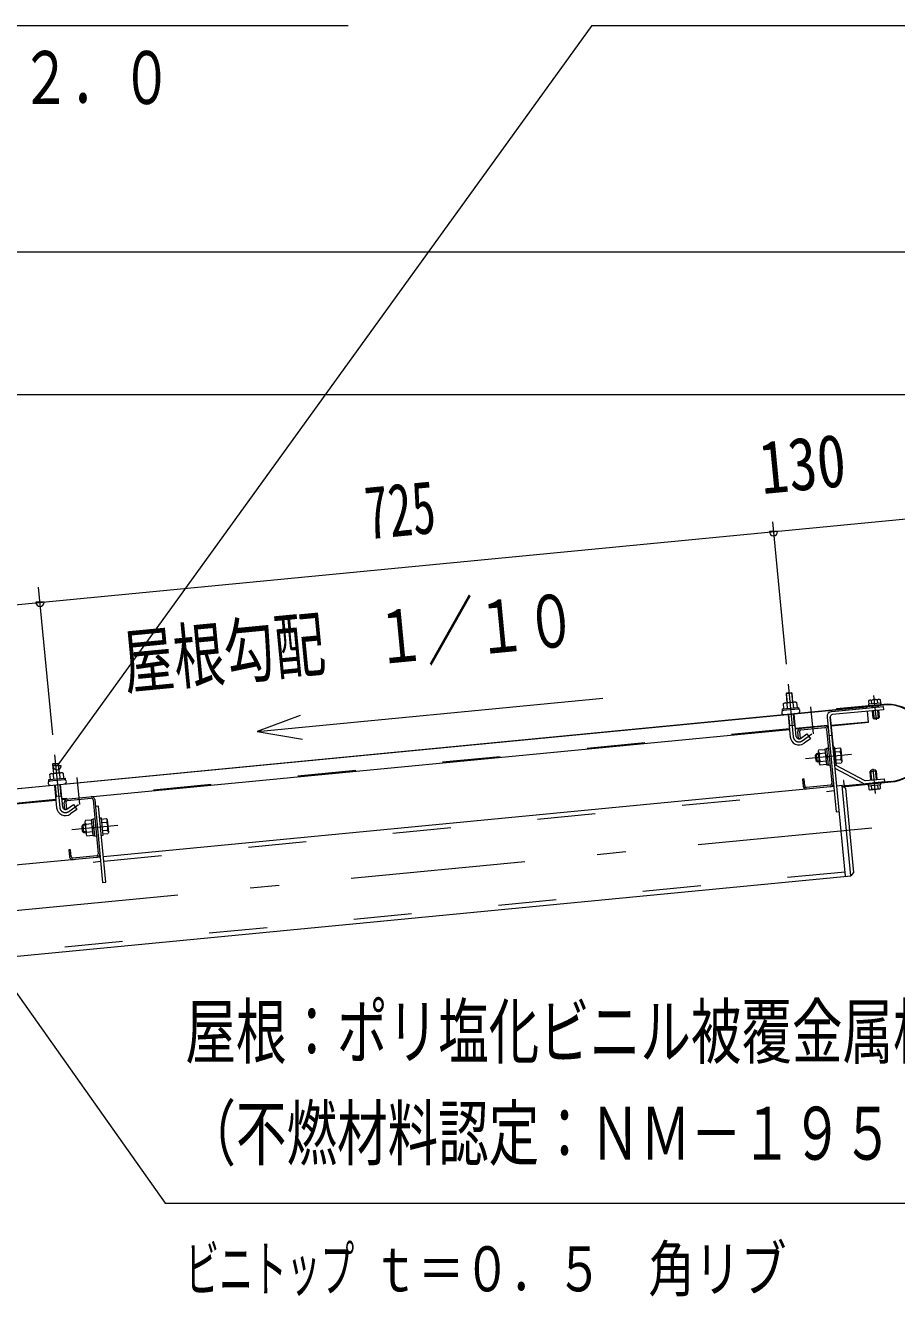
# Model space of a CAD drawing. Units: millimetres, scale not verified. Extents: x -31523 to 31528, y -14700 to 14700.
# Drawn here: x 25282 to 28282, y 7091 to 11466 of the extents above; entities that cross this region are included whole.
import ezdxf
from ezdxf.enums import TextEntityAlignment as Align

# ---------------------------------------------------------------- set-up
doc = ezdxf.new("R2010")
doc.units = ezdxf.units.MM
doc.header["$LTSCALE"] = 50
doc.linetypes.add('USER2', pattern=[10, 4, -6])
doc.linetypes.add('USER3', pattern=[24, 12, -5, 2, -5])
for name, color, linetype, lineweight in [('0-6_2-02BOLD', 7, 'Continuous', 18), ('0-7_2-12HIDDEN', 3, 'USER2', 18), ('0-8_2-22CENTER', 3, 'USER3', 18), ('0-9_2-42THIN', 4, 'Continuous', 18), ('0-A_2-52DIM', 3, 'Continuous', 18)]:
    doc.layers.add(name, color=color, linetype=linetype, lineweight=lineweight)
doc.styles.add('ＭＳ ゴシック', font='')
doc.styles.get('ＭＳ ゴシック').set_extended_font_data('MS Gothic')

msp = doc.modelspace()

# ---------------------------------------------------------------- linework, layer by layer
at = {"layer": '0-6_2-02BOLD'}
for p, q in [((27921.9, 9167.53), (27901, 9165.51)), ((28196.58, 9130.92), (28195.41, 9143.09)), ((28216.7, 9132.83), (28215.53, 9145.01)), ((22744.6, 8598.56), (28237.65, 9127.48)), ((28179.64, 9120.14), (22744.78, 8596.82)), ((27903.27, 9132.98), (27904.99, 9115.13)), ((27927.61, 9117.31), (27925.89, 9135.15)), ((28179.96, 9116.81), (28179.46, 9121.87)), ((28197.37, 9118.49), (28196.89, 9123.55)), ((28200.84, 9082.1), (28198.43, 9107.34)), ((28217.8, 9125.56), (28218.28, 9120.5)), ((27907.89, 9093.97), (27915.29, 9017.1)), ((27911.51, 9056.39), (27932.41, 9058.41)), ((27936.2, 9019.12), (27928.79, 9095.98)), ((27933.66, 9045.47), (28045.15, 9056.2)), ((28106.31, 8537.81), (28053.49, 9086.36)), ((28053.5, 9086.35), (28068.97, 8925.66)), ((25407.85, 8802.25), (27912.75, 9043.45)), ((27947.27, 9035.52), (27949.56, 9011.83)), ((27952.31, 9041.63), (28034.53, 9049.55)), ((28040.64, 9044.52), (28058.62, 8857.77)), ((28059.64, 9022.43), (28048.5, 9021.36)), ((27985.09, 9011.27), (27962.87, 8995.42)), ((28008.96, 8931.58), (28006.29, 8959.44)), ((28035.97, 8961.43), (28015.76, 8959.49)), ((28018.27, 8933.34), (28038.49, 8935.29)), ((28036.57, 8955.33), (28044.21, 8949.04)), ((28044.88, 8942.07), (28037.23, 8948.36)), ((28087.55, 8966.4), (28070.82, 8964.79)), ((28073.34, 8938.64), (28090.07, 8940.25)), ((25377.45, 8889.77), (25379.17, 8871.92)), ((25401.79, 8874.1), (25400.08, 8891.95)), ((28165.09, 8858.25), (28070.58, 8908.91)), ((28072.26, 8920.71), (28170.37, 8868.13)), ((25382.08, 8850.75), (25389.47, 8773.89)), ((25410.38, 8775.9), (25402.98, 8852.77)), ((28065.27, 8847.16), (25550.6, 8605.03)), ((28053.59, 8851.66), (27971.37, 8843.75)), ((28101.72, 8852.08), (28100.21, 8867.76)), ((28263.02, 8864.1), (28105.54, 8848.93)), ((28105.71, 8847.2), (28263.18, 8862.35)), ((28196.64, 8838.04), (28195.48, 8850.22)), ((28215.59, 8852.13), (28216.75, 8839.96)), ((22882.03, 8559.04), (25386.94, 8800.24)), ((25385.7, 8813.17), (25406.6, 8815.19)), ((25426.5, 8798.41), (25508.71, 8806.34)), ((25514.83, 8801.3), (25532.81, 8614.56)), ((25421.46, 8792.31), (25423.74, 8768.62)), ((25459.27, 8768.06), (25437.05, 8752.21)), ((25533.82, 8779.21), (25522.68, 8778.14)), ((25487.43, 8716.9), (25480.47, 8716.23)), ((25510.16, 8718.22), (25489.94, 8716.28)), ((25510.75, 8712.12), (25518.39, 8705.82)), ((25561.73, 8723.19), (25545, 8721.58)), ((25483.15, 8688.37), (25490.11, 8689.04)), ((25492.46, 8690.13), (25512.68, 8692.07)), ((25519.06, 8698.85), (25511.42, 8705.15)), ((25514.04, 8677.98), (25521.01, 8678.65)), ((25521.24, 8676.2), (25526.82, 8676.74)), ((25547.52, 8695.43), (25564.25, 8697.04)), ((25539.46, 8603.95), (23024.78, 8361.82)), ((25527.77, 8608.45), (25445.55, 8600.54))]:
    msp.add_line(p, q, dxfattribs=at)
for points in [[(27924.86, 9136.83), (27921.9, 9167.53), (27919.99, 9169.1), (27902.58, 9167.43), (27901, 9165.51), (27903.96, 9134.81)], [(28188.23, 9144.18), (28185.36, 9142.14), (28186.51, 9129.96)], [(28188.23, 9144.18), (28222.38, 9147.44), (28225.59, 9145.98), (28226.75, 9133.79)], [(27893.67, 9114.05), (27891.95, 9131.89), (27894.82, 9133.93), (27934, 9137.71), (27937.21, 9136.25), (27938.93, 9118.41)], [(28056.45, 9055.7), (28184.66, 9068.04), (28181.03, 9105.66)], [(28058.72, 9105.14), (28235.7, 9122.18), (28236.77, 9111.03), (28059.79, 9093.99)], [(28237.49, 9129.22), (28074.79, 9113.55), (28074.95, 9111.81)], [(28219.34, 9109.35), (28221.74, 9084.09), (28218.59, 9080.28), (28204.65, 9078.95), (28200.84, 9082.1), (28221.74, 9084.09)], [(28042.35, 9085.29), (28073.66, 8760.06), (28084.8, 8761.14)], [(27949.56, 9011.83), (27943.98, 9011.29), (27941.7, 9034.98)], [(27950.67, 9012.52), (27972.9, 9028.37), (27985.09, 9011.27)], [(28039.75, 8922.21), (28019.54, 8920.26), (28016.71, 8924.23), (28012.48, 8968.13), (28014.5, 8972.56), (28034.72, 8974.51)], [(28041.59, 8976.21), (28034.62, 8975.53), (28039.85, 8921.19), (28046.83, 8921.86)], [(28052.64, 8919.96), (28047.06, 8919.42), (28041.35, 8978.64), (28046.93, 8979.18)], [(28069.36, 8921.57), (28074.93, 8922.11), (28069.23, 8981.33), (28063.65, 8980.8)], [(28069.56, 8977.87), (28086.29, 8979.48), (28089.12, 8975.51), (28093.35, 8931.62), (28091.33, 8927.18), (28074.6, 8925.57)], [(25396.09, 8924.31), (25394.18, 8925.89), (25376.76, 8924.22), (25375.18, 8922.31)], [(25399.05, 8893.61), (25396.09, 8924.31), (25375.18, 8922.31), (25378.14, 8891.6)], [(28013.25, 8960.11), (28006.29, 8959.44), (28001.56, 8953.72), (28003.24, 8936.29), (28008.96, 8931.58), (28015.93, 8932.25)], [(25367.85, 8870.83), (25366.13, 8888.68), (25369, 8890.72), (25408.19, 8894.5), (25411.39, 8893.04), (25413.11, 8875.19)], [(28211.33, 8900.95), (28207.52, 8904.1), (28193.58, 8902.77), (28190.43, 8898.96)], [(28193.26, 8869.15), (28190.43, 8898.96), (28211.33, 8900.95), (28214.18, 8871.16)], [(22799.66, 8026.85), (28123.73, 8539.49), (28093.84, 8849.91), (28076.42, 8848.23)], [(27965.25, 8848.78), (27962.97, 8872.47), (27957.39, 8871.94), (27959.68, 8848.25)], [(28093.84, 8849.91), (28105.29, 8840.47), (28133.17, 8550.95), (28123.73, 8539.49)], [(28100.21, 8867.76), (28098.47, 8867.6), (28099.98, 8851.92)], [(28174.35, 8867.33), (28238.55, 8873.51), (28239.62, 8862.35), (28175.43, 8856.18)], [(28185.42, 8849.26), (28186.58, 8837.08), (28189.8, 8835.61), (28223.94, 8838.87), (28226.81, 8840.92), (28225.66, 8853.1)], [(25520.4, 8801.83), (25547.84, 8516.85), (25558.99, 8517.93), (25533.83, 8779.22)], [(25423.74, 8768.62), (25418.16, 8768.08), (25415.88, 8791.76)], [(25424.86, 8769.31), (25447.07, 8785.15), (25459.27, 8768.06)], [(25508.9, 8731.3), (25488.67, 8729.35), (25486.67, 8724.91)], [(25486.67, 8724.91), (25490.89, 8681.02), (25493.72, 8677.05), (25513.94, 8679)], [(25515.78, 8732.99), (25508.8, 8732.32), (25514.04, 8677.98)], [(25521.24, 8676.2), (25515.53, 8735.43), (25521.11, 8735.97)], [(25543.54, 8678.35), (25549.11, 8678.89), (25543.41, 8738.12), (25537.83, 8737.58)], [(25543.74, 8734.65), (25560.48, 8736.27), (25563.31, 8732.3), (25567.53, 8688.4), (25565.52, 8683.97), (25548.78, 8682.35)], [(25439.44, 8605.57), (25437.16, 8629.25), (25431.58, 8628.72), (25433.86, 8605.03)]]:
    msp.add_lwpolyline(points, dxfattribs=at)
for points in [[(27944.17, 9118.91), (27944.7, 9113.34), (27888.96, 9107.96), (27888.43, 9113.53)], [(28184.85, 9129.8), (28185.39, 9124.22), (28228.95, 9128.38), (28228.41, 9133.95)], [(25418.35, 8875.69), (25418.89, 8870.12), (25363.14, 8864.75), (25362.61, 8870.32)], [(28183.23, 8854.68), (28183.75, 8849.1), (28227.32, 8853.26), (28226.78, 8858.83)], [(25477.43, 8693.08), (25483.15, 8688.37), (25480.47, 8716.23), (25475.74, 8710.5)]]:
    msp.add_lwpolyline(points, close=True, dxfattribs=at)
for centre, radius, start, end in [((28191, 9136.3), 8.11, 56.9164, 95.44783), ((28208.13, 9116.16), 29.79, 75.61871, 115.27916), ((28221.16, 9139.18), 8.11, 95.44783, 133.99406), ((27893.12, 9101.33), 7, 95.49939, 275.49939), ((27898.4, 9124.17), 10.06, 61.11575, 121.11575), ((27918.02, 9098.38), 37.62, 77.91205, 113.08797), ((27932.35, 9127.44), 10.06, 69.88426, 129.88426), ((27941.89, 9106.03), 7, 275.5002, 95.5002), ((28060.46, 9087.02), 18.2, 95.50003, 185.50002), ((28250.33, 8995.78), 134.05, 275.50003, 95.50003), ((28250.33, 8995.78), 132.3, 275.50003, 95.50003), ((28035.07, 9043.98), 11.2, 5.5027, 95.5027), ((28060.46, 9087.02), 7, 95.50003, 185.50002), ((27945.34, 9019.99), 30.18, 185.5, 305.5), ((27945.34, 9019.99), 9.19, 185.5, 305.5), ((27952.85, 9036.05), 11.2, 95.49878, 185.49857), ((27952.85, 9036.05), 5.6, 95.49878, 185.4908), ((28035.07, 9043.98), 5.6, 5.5027, 95.5027), ((28079.33, 8972.21), 10.07, 324.77412, 5.50095), ((28022.72, 8966.76), 10.07, 185.50095, 226.22777), ((28051.03, 8949.69), 36.61, 164.47554, 206.52635), ((28026.5, 8927.53), 10.07, 144.77412, 185.50095), ((28054.8, 8950.06), 36.61, 344.47554, 26.52635), ((28083.11, 8932.98), 10.07, 5.50095, 46.22777), ((25372.59, 8880.96), 10.06, 61.11575, 121.11575), ((25392.2, 8855.17), 37.62, 77.91205, 113.08797), ((25406.53, 8884.22), 10.06, 69.88426, 129.88426), ((28075.24, 8926.27), 6.3, 226.24097, 241.79402), ((25367.3, 8858.12), 7, 95.49939, 275.49939), ((25416.07, 8862.82), 7, 275.5002, 95.5002), ((27970.83, 8849.32), 11.2, 185.49792, 275.50047), ((27970.83, 8849.32), 5.6, 185.4908, 275.50047), ((28053.05, 8857.23), 5.6, 275.51155, 5.5027), ((28053.05, 8857.23), 11.2, 275.51155, 5.5027), ((28105.2, 8852.42), 5.25, 185.50003, 275.50003), ((28105.2, 8852.42), 3.5, 185.50003, 275.50003), ((28173.68, 8874.3), 18.2, 241.8121, 275.50003), ((28173.68, 8874.3), 7, 241.81552, 275.50003), ((28191.01, 8843.87), 8.11, 275.44783, 313.99406), ((28204.04, 8866.89), 29.79, 255.61871, 295.27916), ((28221.17, 8846.75), 8.11, 236.9164, 275.44783), ((25427.03, 8792.84), 11.2, 95.49878, 185.49857), ((25427.03, 8792.84), 5.6, 95.49878, 185.4908), ((25509.25, 8800.76), 11.2, 5.5027, 95.5027), ((25509.25, 8800.76), 5.6, 5.5027, 95.5027), ((25419.53, 8776.78), 30.18, 185.5, 305.5), ((25419.53, 8776.78), 9.19, 185.5, 305.5), ((25496.91, 8723.55), 10.07, 185.50095, 226.22777), ((25525.22, 8706.48), 36.61, 164.47554, 206.52635), ((25553.51, 8728.99), 10.07, 324.77412, 5.50095), ((25528.99, 8706.84), 36.61, 344.47554, 26.52635), ((25500.68, 8684.32), 10.07, 144.77412, 185.50095), ((25557.29, 8689.77), 10.07, 5.50095, 46.22777), ((25445.01, 8606.11), 11.2, 185.49792, 275.50047), ((25445.01, 8606.11), 5.6, 185.4908, 275.50047), ((25527.24, 8614.02), 5.6, 275.51155, 5.5027), ((25527.24, 8614.02), 11.2, 275.51155, 5.5027)]:
    msp.add_arc(centre, radius, start, end, dxfattribs=at)
at = {"layer": '0-7_2-12HIDDEN'}
for p, q in [((27933.49, 9047.2), (28044.98, 9057.93)), ((28056.28, 9057.44), (28184.49, 9069.78)), ((27912.59, 9045.19), (25407.68, 8803.99)), ((25386.77, 8801.98), (22881.86, 8560.79)), ((25552.01, 8590.39), (28066.69, 8832.53)), ((23026.2, 8347.18), (25540.86, 8589.32)), ((28104.9, 8552.44), (22798.25, 8041.48))]:
    msp.add_line(p, q, dxfattribs=at)
at = {"layer": '0-8_2-22CENTER'}
for p, q in [((27908.38, 9198.43), (27925.74, 9018.11)), ((28212.03, 9075.79), (28203.88, 9160.43)), ((27995.1, 9028.17), (27986.18, 9120.84)), ((27956.77, 9003.97), (27990.25, 9027.84)), ((25382.57, 8955.22), (25399.93, 8774.89)), ((28126.08, 8956.92), (27967.57, 8941.64)), ((28200.14, 8907.27), (28208.29, 8822.63)), ((25469.28, 8784.95), (25460.37, 8877.63)), ((25430.96, 8760.76), (25464.43, 8784.63)), ((25441.74, 8698.43), (25600.26, 8713.71)), ((28195.89, 8703.08), (22784.71, 8182.06))]:
    msp.add_line(p, q, dxfattribs=at)
for centre in [(27945.34, 9019.99), (25419.53, 8776.78)]:
    msp.add_arc(centre, 19.69, 185.5, 305.5, dxfattribs=at)
at = {"layer": '0-9_2-42THIN'}
for p, q in [((27905.7, 9134.98), (27902.58, 9167.43)), ((27919.99, 9169.1), (27923.12, 9136.66)), ((28199.67, 9123.82), (28200.15, 9118.76)), ((28201.22, 9107.61), (28203.9, 9079.58)), ((28215.48, 9120.23), (28215, 9125.3)), ((28219.22, 9081.04), (28216.55, 9109.08)), ((27930.67, 9058.23), (27927.05, 9095.81)), ((27933.04, 9051.9), (27930.67, 9058.23)), ((25379.88, 8891.76), (25376.76, 8924.21)), ((25394.18, 8925.89), (25397.3, 8893.45)), ((28013.59, 8956.64), (28003.13, 8955.63)), ((28005.14, 8934.73), (28015.6, 8935.74)), ((28196.06, 8869.42), (28192.95, 8902.01)), ((28208.29, 8903.48), (28211.39, 8870.9)), ((25487.77, 8713.42), (25477.32, 8712.41)), ((25479.33, 8691.51), (25489.78, 8692.52))]:
    msp.add_line(p, q, dxfattribs=at)
for points in [[(27909.64, 9094.14), (27913.25, 9056.56), (27912.13, 9049.88)], [(25383.82, 8850.92), (25387.43, 8813.35), (25386.32, 8806.68)], [(25407.22, 8808.69), (25404.85, 8815.02), (25401.24, 8852.59)]]:
    msp.add_lwpolyline(points, dxfattribs=at)
at = {"layer": '0-A_2-52DIM'}
for p, q in [((27232.79, 11465.9), (25390.79, 8917.86)), ((27232.79, 11465.9), (30032.79, 11465.9)), ((28384.28, 10685.45), (14321.3, 10685.45)), ((14321.3, 10195.45), (28384.28, 10195.45)), ((22806.15, 9237.56), (28314.17, 9767.92)), ((27854.57, 9757.32), (27901.67, 9268.11)), ((27871.78, 9723.97), (27843.78, 9723.97)), ((25375.86, 9024.9), (25326.93, 9533.02)), ((25345.96, 9480.76), (25317.96, 9480.76)), ((26080.24, 9035.89), (27269.65, 9150.42)), ((25404.79, 8917.86), (25376.79, 8917.86))]:
    msp.add_line(p, q, dxfattribs=at)
for points in [[(23267.21, 8486.06), (23802.8, 11465.9), (26392.8, 11465.9)], [(26227.76, 9091.05), (26080.24, 9035.89), (26235.58, 9009.89)], [(24800.39, 8772.44), (25762.79, 7412.9), (29402.79, 7412.9)]]:
    msp.add_lwpolyline(points, dxfattribs=at)
for centre in [(27857.78, 9723.97), (25331.96, 9480.76), (25390.79, 8917.86)]:
    msp.add_arc(centre, 14, 180, 0, dxfattribs=at)

# ---------------------------------------------------------------- texts
at = {"layer": '0-A_2-52DIM', "color": 7, "style": 'ＭＳ ゴシック'}
for s, height, width, p in [('\u3000－７７×４０×２．０', 182.3, 0.7, (23872.8, 11140.77)), ('屋根：ポリ塩化ビニル被覆金属板', 182.3, 0.7, (25832.79, 7857.77)), ('（不燃材料認定：ＮＭ－１９５７）', 182.3, 0.7, (25832.79, 7507.78)), ('ビニトップ ', 155, 0.55, (25832.79, 7062.9)), ('ｔ＝０．５\u3000角リブ', 155, 0.75, (26475.77, 7062.9))]:
    msp.add_text(s, height=height, dxfattribs=dict(at, width=width)).set_placement(p, align=Align.BOTTOM_LEFT)
for s, width, p in [('130', 0.8, (27823.37, 9798.39)), ('725', 0.65, (26465.65, 9642.66)), ('屋根勾配\u3000１／１０', 0.7, (25632.7, 9128.72))]:
    msp.add_text(s, height=182.3, rotation=5.5, dxfattribs=dict(at, width=width)).set_placement(p, align=Align.BOTTOM_LEFT)

doc.saveas('drawing.dxf')
